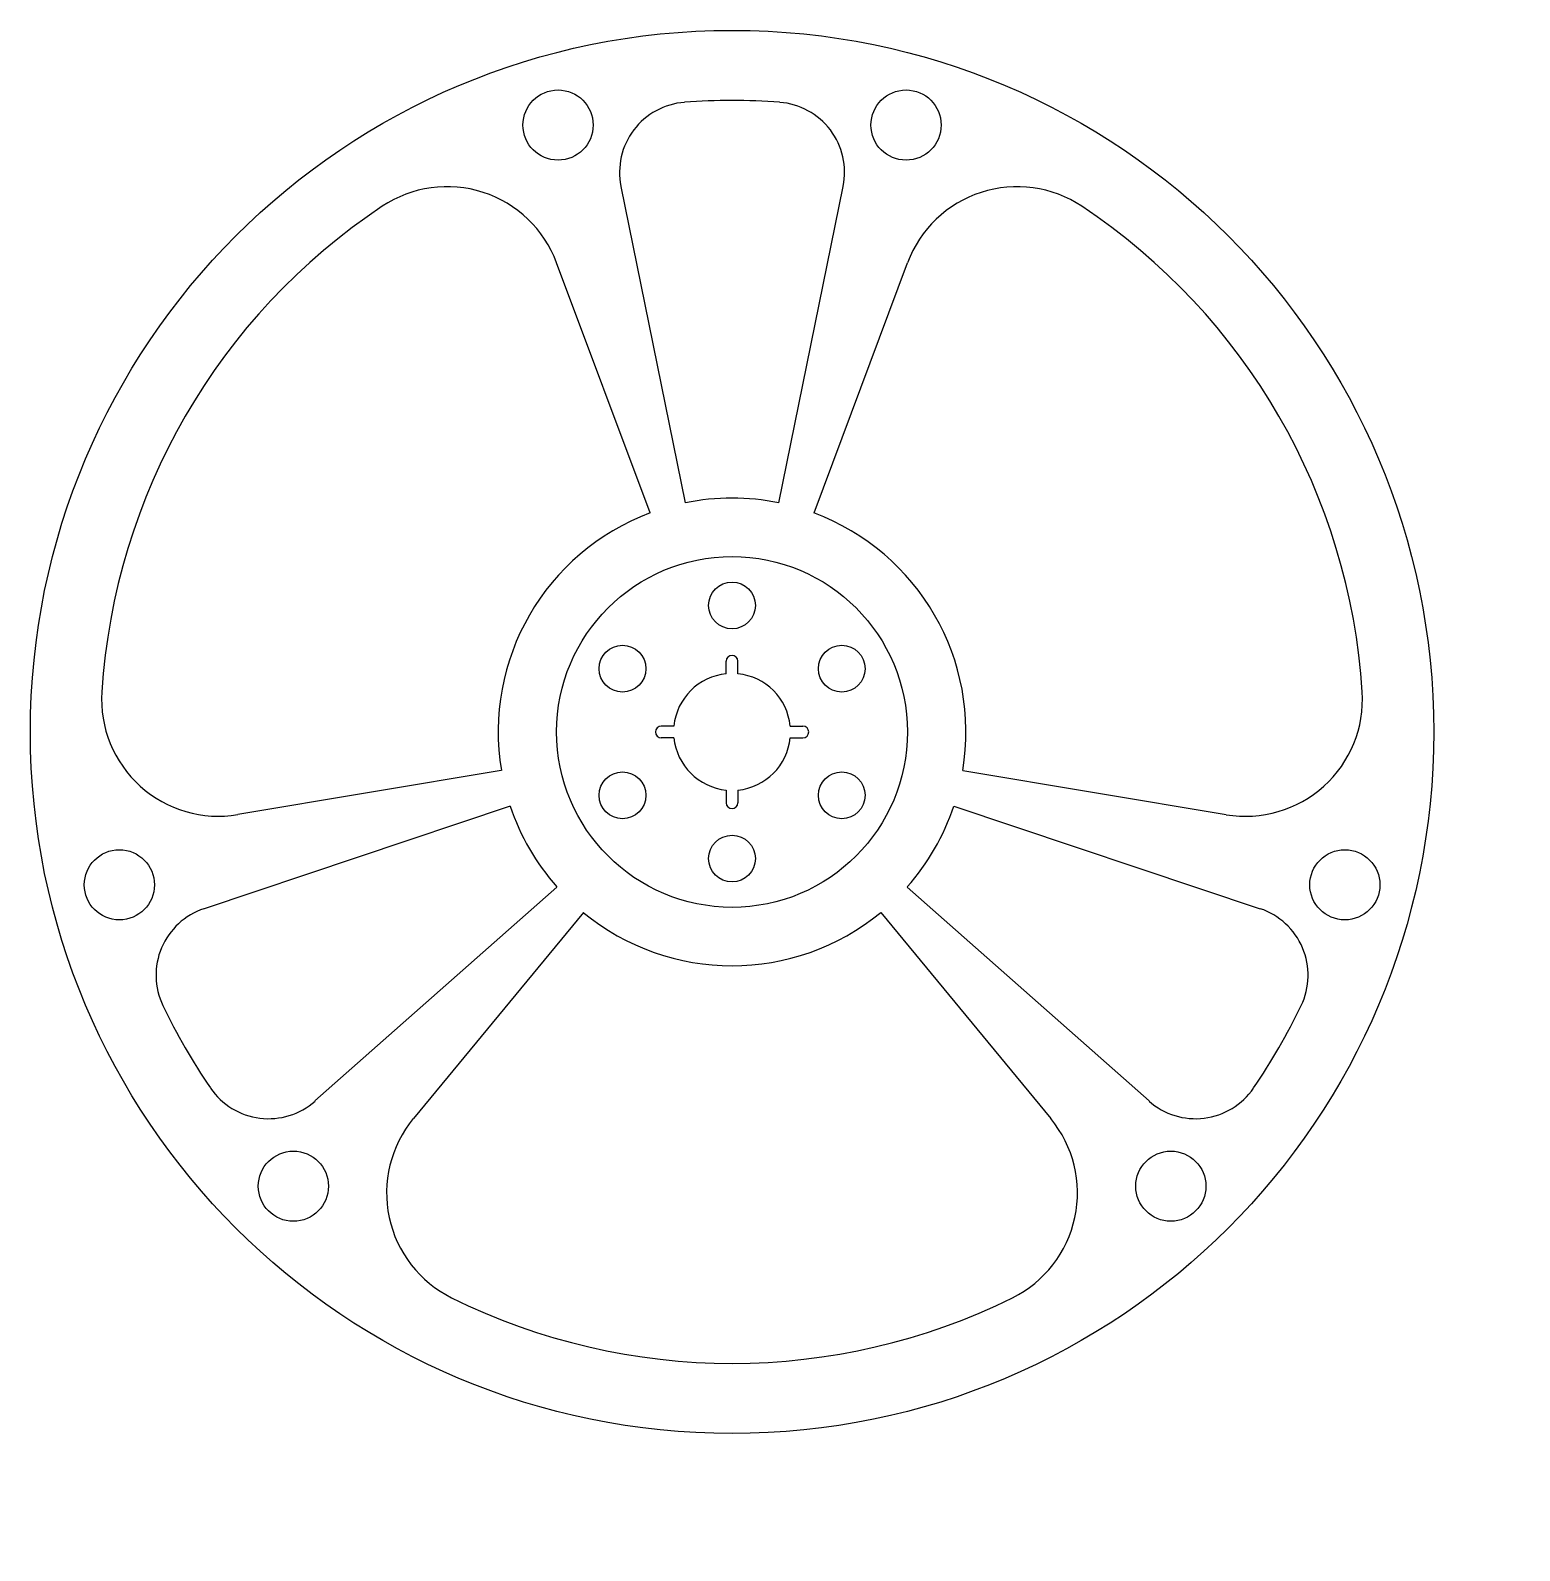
# Model space of a CAD drawing. Header units: inches. Extents: x 3043 to 3170, y 1386 to 1516.
import ezdxf

# ---------------------------------------------------------------- set-up
doc = ezdxf.new("R2010")
doc.units = ezdxf.units.IN
doc.header["$MEASUREMENT"] = 0

# ---------------------------------------------------------------- blocks, each defined once
blk = doc.blocks.new('*U1')
blk.add_circle((0, 0), 2)
blk = doc.blocks.new('*U2')
at = {"color": 0, "linetype": 'ByBlock', "lineweight": -2, "transparency": 16777216}
blk.add_blockref('*U1', (3102.5, 1466.78), dxfattribs=at)
for p, rotation in [((3093.13, 1461.37), 59.99999999999999), ((3111.88, 1461.37), 299.9999999999999), ((3093.13, 1450.54), 120), ((3111.88, 1450.54), 240), ((3102.5, 1445.13), 180)]:
    blk.add_blockref('*U1', p, dxfattribs=dict(at, rotation=rotation))
blk = doc.blocks.new('*U4')
for centre in [(-14.88, 0), (14.88, 0)]:
    blk.add_circle(centre, 3)
blk = doc.blocks.new('*U5')
at = {"color": 0, "linetype": 'ByBlock', "lineweight": -2, "transparency": 16777216}
blk.add_blockref('*U4', (3102.5, 1507.86), dxfattribs=at)
for p, rotation in [((3057.55, 1430), 120), ((3147.46, 1430), 240)]:
    blk.add_blockref('*U4', p, dxfattribs=dict(at, rotation=rotation))
blk = doc.blocks.new('*U6')
for p, q in [((23.45, -0.98), (15.45, 20.42)), ((10.73, -23.01), (-11.8, -26.78))]:
    blk.add_line(p, q)
for centre, start, end in [((6.09, 16.92), 20.5, 123.6366), ((-13.45, -16.92), 176.3634, 279.5)]:
    blk.add_arc(centre, 10, start, end)
blk = doc.blocks.new('*U7')
at = {"color": 0, "linetype": 'ByBlock', "lineweight": -2, "transparency": 16777216}
for p, rotation in [((3134.8, 1472.48), 240), ((3100.66, 1419.72), 120)]:
    blk.add_blockref('*U6', p, dxfattribs=dict(at, rotation=rotation))
blk.add_blockref('*U6', (3072.04, 1475.67), dxfattribs=at)
blk = doc.blocks.new('*U8')
for p, q in [((-3.99, -17.12), (-9.49, 9.94)), ((3.99, -17.12), (9.49, 9.94))]:
    blk.add_line(p, q)
for centre, start, end in [((-3.62, 11.14), 94.3192, 191.5), ((3.62, 11.14), 348.5, 85.6808)]:
    blk.add_arc(centre, 6, start, end)
blk = doc.blocks.new('*U9')
at = {"color": 0, "linetype": 'ByBlock', "lineweight": -2, "transparency": 16777216}
blk.add_blockref('*U8', (3102.5, 1492.68), dxfattribs=at)
for p, rotation in [((3070.7, 1437.59), 120), ((3134.3, 1437.59), 240)]:
    blk.add_blockref('*U8', p, dxfattribs=dict(at, rotation=rotation))
blk = doc.blocks.new('*U10')
for p, q in [((-0.79, 0.5), (0.29, 0.5)), ((-0.79, -0.5), (0.29, -0.5))]:
    blk.add_line(p, q)
blk.add_arc((0.29, 0), 0.5, 270, 90)
blk = doc.blocks.new('*U11')
at = {"color": 0, "linetype": 'ByBlock', "lineweight": -2, "transparency": 16777216}
for p, rotation in [((3102.5, 1461.72), 90), ((3096.74, 1455.96), 180), ((3102.5, 1450.19), 270)]:
    blk.add_blockref('*U10', p, dxfattribs=dict(at, rotation=rotation))
blk.add_blockref('*U10', (3108.27, 1455.96), dxfattribs=at)

msp = doc.modelspace()

# ---------------------------------------------------------------- linework, layer by layer
for radius in [60, 15]:
    msp.add_circle((3102.5, 1455.96), radius)
for radius, start, end in [(54, 85.6808, 94.3192), (54, 123.6366, 176.3634), (54, 3.6366, 56.3634), (20, 78.5, 101.5), (20, 110.5, 189.5), (20, 350.5, 69.5), (5, 95.7392, 174.2608), (5, 5.7392, 84.2608), (5, 185.7392, 264.2608), (5, 275.7392, 354.2608), (20, 198.5, 221.5), (20, 318.5, 341.5), (20, 230.5, 309.5), (54, 205.6808, 214.3192), (54, 325.6808, 334.3192), (54, 243.6366, 296.3634)]:
    msp.add_arc((3102.5, 1455.96), radius, start, end)

# ---------------------------------------------------------------- block references
for name in ['*U5', '*U9', '*U7', '*U2', '*U11']:
    msp.add_blockref(name, (0, 0))

doc.saveas('drawing.dxf')
